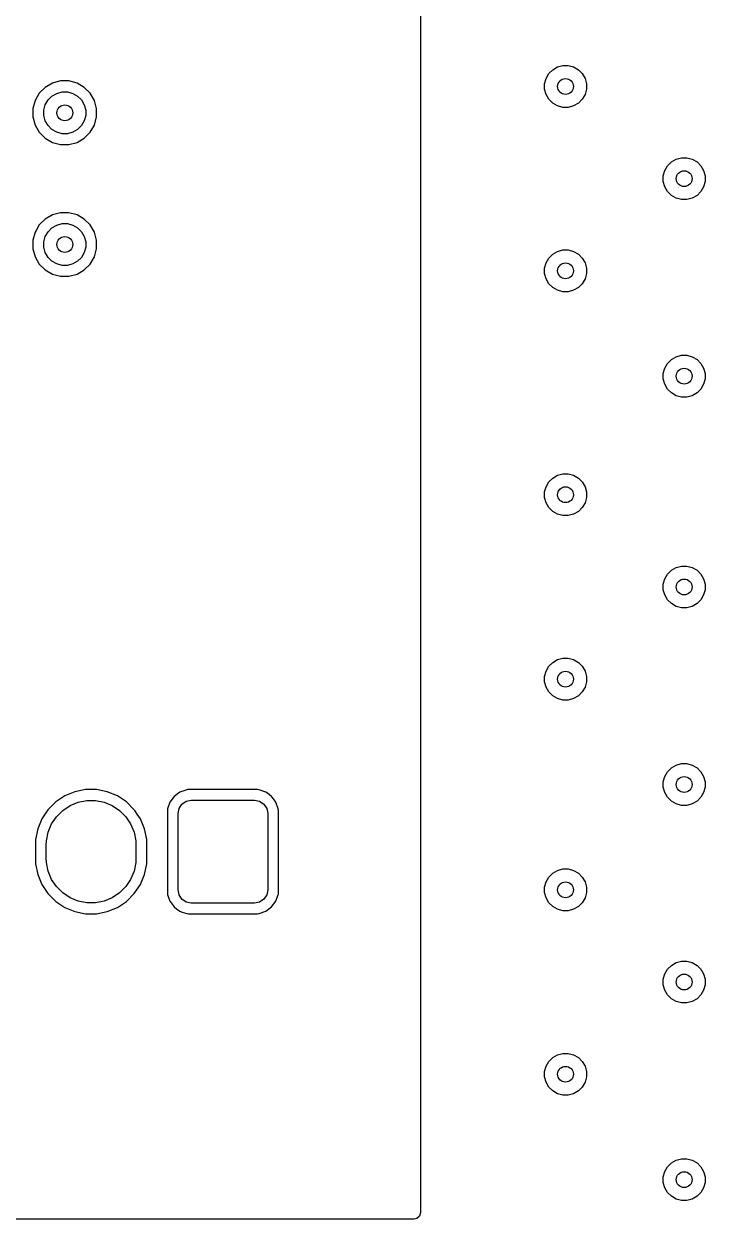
# Model space of a CAD drawing. Extents: x 0.98 to 8.09, y -3.46 to -0.83.
# Drawn here: x 7.027 to 7.535, y -3.465 to -2.571 of the extents above; entities that cross this region are included whole.
import ezdxf

# ---------------------------------------------------------------- set-up
doc = ezdxf.new("R2010")
doc.units = 0
doc.header["$MEASUREMENT"] = 0
doc.layers.add('BLACK', color=7, linetype='CONTINUOUS')

msp = doc.modelspace()

# ---------------------------------------------------------------- linework, layer by layer
at = {"layer": 'BLACK', "linetype": 'CONTINUOUS'}
for p, q in [((7.32283, -2.4852), (7.32283, -3.45967)), ((7.41861, -2.60852), (7.42152, -2.60562)), ((7.42152, -2.60562), (7.42508, -2.60356)), ((7.42508, -2.60356), (7.42905, -2.6025)), ((7.42905, -2.6025), (7.43316, -2.6025)), ((7.43316, -2.6025), (7.43713, -2.60356)), ((7.43713, -2.60356), (7.44069, -2.60562)), ((7.44069, -2.60562), (7.4436, -2.60852)), ((7.04791, -2.61565), (7.04249, -2.61878)), ((7.05396, -2.61403), (7.04791, -2.61565)), ((7.04791, -2.61565), (7.04791, -2.61565)), ((7.04791, -2.61565), (7.04791, -2.61565)), ((7.06022, -2.61403), (7.05396, -2.61403)), ((7.06626, -2.61565), (7.06022, -2.61403)), ((7.07168, -2.61878), (7.06626, -2.61565)), ((7.41549, -2.61605), (7.41655, -2.61208)), ((7.41549, -2.62017), (7.41549, -2.61605)), ((7.41655, -2.61208), (7.41861, -2.60852)), ((7.4436, -2.60852), (7.44565, -2.61208)), ((7.44565, -2.61208), (7.44672, -2.61605)), ((7.44672, -2.61605), (7.44672, -2.62017)), ((7.03807, -2.6232), (7.03494, -2.62862)), ((7.04249, -2.61878), (7.03807, -2.6232)), ((7.03807, -2.6232), (7.03807, -2.6232)), ((7.04249, -2.61878), (7.04249, -2.61878)), ((7.04459, -2.62821), (7.0475, -2.6253)), ((7.0475, -2.6253), (7.05106, -2.62325)), ((7.05106, -2.62325), (7.05503, -2.62218)), ((7.05503, -2.62218), (7.05914, -2.62218)), ((7.05914, -2.62218), (7.06311, -2.62325)), ((7.06311, -2.62325), (7.06667, -2.6253)), ((7.06667, -2.6253), (7.06958, -2.62821)), ((7.07611, -2.6232), (7.07168, -2.61878)), ((7.07923, -2.62862), (7.07611, -2.6232)), ((7.41655, -2.62414), (7.41549, -2.62017)), ((7.41861, -2.6277), (7.41655, -2.62414)), ((7.44565, -2.62414), (7.4436, -2.6277)), ((7.44672, -2.62017), (7.44565, -2.62414)), ((7.03494, -2.62862), (7.03332, -2.63467)), ((7.03332, -2.63467), (7.03332, -2.64092)), ((7.04147, -2.63574), (7.04254, -2.63177)), ((7.04254, -2.63177), (7.04459, -2.62821)), ((7.06958, -2.62821), (7.07164, -2.63177)), ((7.07164, -2.63177), (7.0727, -2.63574)), ((7.08085, -2.63467), (7.07923, -2.62862)), ((7.08085, -2.64092), (7.08085, -2.63467)), ((7.42152, -2.6306), (7.41861, -2.6277)), ((7.42508, -2.63266), (7.42152, -2.6306)), ((7.42905, -2.63372), (7.42508, -2.63266)), ((7.43316, -2.63372), (7.42905, -2.63372)), ((7.43713, -2.63266), (7.43316, -2.63372)), ((7.44069, -2.6306), (7.43713, -2.63266)), ((7.4436, -2.6277), (7.44069, -2.6306)), ((7.03332, -2.64092), (7.03494, -2.64697)), ((7.04147, -2.63985), (7.04147, -2.63574)), ((7.04254, -2.64382), (7.04147, -2.63985)), ((7.04459, -2.64738), (7.04254, -2.64382)), ((7.07164, -2.64382), (7.06958, -2.64738)), ((7.0727, -2.63985), (7.07164, -2.64382)), ((7.0727, -2.63574), (7.0727, -2.63985)), ((7.07923, -2.64697), (7.08085, -2.64092)), ((7.03494, -2.64697), (7.03807, -2.65239)), ((7.03807, -2.65239), (7.04249, -2.65681)), ((7.0475, -2.65029), (7.04459, -2.64738)), ((7.05106, -2.65234), (7.0475, -2.65029)), ((7.05503, -2.65341), (7.05106, -2.65234)), ((7.06311, -2.65234), (7.05914, -2.65341)), ((7.06667, -2.65029), (7.06311, -2.65234)), ((7.06958, -2.64738), (7.06667, -2.65029)), ((7.07168, -2.65681), (7.07611, -2.65239)), ((7.07611, -2.65239), (7.07923, -2.64697)), ((7.04249, -2.65681), (7.04791, -2.65994)), ((7.04791, -2.65994), (7.05396, -2.66156)), ((7.05396, -2.66156), (7.05396, -2.66156)), ((7.05396, -2.66156), (7.06022, -2.66156)), ((7.05914, -2.65341), (7.05503, -2.65341)), ((7.06022, -2.66156), (7.06626, -2.65994)), ((7.06022, -2.66156), (7.06022, -2.66156)), ((7.06626, -2.65994), (7.07168, -2.65681)), ((7.50514, -2.68098), (7.50719, -2.67742)), ((7.50719, -2.67742), (7.5101, -2.67451)), ((7.5101, -2.67451), (7.51366, -2.67246)), ((7.51366, -2.67246), (7.51763, -2.67139)), ((7.51763, -2.67139), (7.52174, -2.67139)), ((7.52174, -2.67139), (7.52571, -2.67246)), ((7.52571, -2.67246), (7.52927, -2.67451)), ((7.52927, -2.67451), (7.53218, -2.67742)), ((7.53218, -2.67742), (7.53423, -2.68098)), ((7.50407, -2.68495), (7.50514, -2.68098)), ((7.50407, -2.68906), (7.50407, -2.68495)), ((7.53423, -2.68098), (7.5353, -2.68495)), ((7.5353, -2.68495), (7.5353, -2.68906)), ((7.50514, -2.69303), (7.50407, -2.68906)), ((7.50719, -2.69659), (7.50514, -2.69303)), ((7.5101, -2.6995), (7.50719, -2.69659)), ((7.53218, -2.69659), (7.52927, -2.6995)), ((7.53423, -2.69303), (7.53218, -2.69659)), ((7.5353, -2.68906), (7.53423, -2.69303)), ((7.51366, -2.70156), (7.5101, -2.6995)), ((7.51763, -2.70262), (7.51366, -2.70156)), ((7.52174, -2.70262), (7.51763, -2.70262)), ((7.52571, -2.70156), (7.52174, -2.70262)), ((7.52927, -2.6995), (7.52571, -2.70156)), ((7.04791, -2.71407), (7.04249, -2.7172)), ((7.05396, -2.71245), (7.04791, -2.71407)), ((7.04791, -2.71407), (7.04791, -2.71407)), ((7.04791, -2.71407), (7.04791, -2.71407)), ((7.06022, -2.71245), (7.05396, -2.71245)), ((7.06626, -2.71407), (7.06022, -2.71245)), ((7.07168, -2.7172), (7.06626, -2.71407)), ((7.03807, -2.72163), (7.03571, -2.72571)), ((7.04249, -2.7172), (7.03807, -2.72163)), ((7.03807, -2.72163), (7.03807, -2.72163)), ((7.04249, -2.7172), (7.04249, -2.7172)), ((7.04459, -2.72663), (7.0475, -2.72373)), ((7.0475, -2.72373), (7.05106, -2.72167)), ((7.05106, -2.72167), (7.05503, -2.72061)), ((7.05503, -2.72061), (7.05914, -2.72061)), ((7.05914, -2.72061), (7.06311, -2.72167)), ((7.06311, -2.72167), (7.06667, -2.72373)), ((7.06667, -2.72373), (7.06958, -2.72663)), ((7.07611, -2.72163), (7.07168, -2.7172)), ((7.07923, -2.72705), (7.07611, -2.72163)), ((7.03494, -2.72705), (7.03332, -2.73309)), ((7.03332, -2.73309), (7.03332, -2.73935)), ((7.03571, -2.72571), (7.03494, -2.72705)), ((7.04147, -2.73416), (7.04254, -2.73019)), ((7.04254, -2.73019), (7.04459, -2.72663)), ((7.06958, -2.72663), (7.07164, -2.73019)), ((7.07164, -2.73019), (7.0727, -2.73416)), ((7.08085, -2.73309), (7.07923, -2.72705)), ((7.08085, -2.73935), (7.08085, -2.73309)), ((7.03332, -2.73935), (7.03494, -2.74539)), ((7.04147, -2.73828), (7.04147, -2.73416)), ((7.04254, -2.74225), (7.04147, -2.73828)), ((7.0727, -2.73828), (7.07164, -2.74225)), ((7.0727, -2.73416), (7.0727, -2.73828)), ((7.07923, -2.74539), (7.08085, -2.73935)), ((7.42152, -2.74341), (7.42508, -2.74136)), ((7.42508, -2.74136), (7.42905, -2.74029)), ((7.42905, -2.74029), (7.43316, -2.74029)), ((7.43316, -2.74029), (7.43713, -2.74136)), ((7.43713, -2.74136), (7.44069, -2.74341)), ((7.03494, -2.74539), (7.03807, -2.75081)), ((7.03807, -2.75081), (7.04249, -2.75524)), ((7.04459, -2.74581), (7.04254, -2.74225)), ((7.0475, -2.74871), (7.04459, -2.74581)), ((7.05106, -2.75077), (7.0475, -2.74871)), ((7.05503, -2.75183), (7.05106, -2.75077)), ((7.06311, -2.75077), (7.05914, -2.75183)), ((7.06667, -2.74871), (7.06311, -2.75077)), ((7.06958, -2.74581), (7.06667, -2.74871)), ((7.07164, -2.74225), (7.06958, -2.74581)), ((7.07168, -2.75524), (7.07611, -2.75081)), ((7.07611, -2.75081), (7.07923, -2.74539)), ((7.41549, -2.75385), (7.41655, -2.74988)), ((7.41655, -2.74988), (7.41861, -2.74632)), ((7.41861, -2.74632), (7.42152, -2.74341)), ((7.44069, -2.74341), (7.4436, -2.74632)), ((7.4436, -2.74632), (7.44565, -2.74988)), ((7.44565, -2.74988), (7.44672, -2.75385)), ((7.04249, -2.75524), (7.04791, -2.75837)), ((7.04791, -2.75837), (7.05396, -2.75999)), ((7.05914, -2.75183), (7.05503, -2.75183)), ((7.06022, -2.75999), (7.06626, -2.75837)), ((7.06626, -2.75837), (7.07168, -2.75524)), ((7.41549, -2.75796), (7.41549, -2.75385)), ((7.41655, -2.76193), (7.41549, -2.75796)), ((7.44672, -2.75796), (7.44565, -2.76193)), ((7.44672, -2.75385), (7.44672, -2.75796)), ((7.05396, -2.75999), (7.05396, -2.75999)), ((7.05396, -2.75999), (7.06022, -2.75999)), ((7.06022, -2.75999), (7.06022, -2.75999)), ((7.41861, -2.76549), (7.41655, -2.76193)), ((7.42152, -2.7684), (7.41861, -2.76549)), ((7.42508, -2.77045), (7.42152, -2.7684)), ((7.44069, -2.7684), (7.43713, -2.77045)), ((7.4436, -2.76549), (7.44069, -2.7684)), ((7.44565, -2.76193), (7.4436, -2.76549)), ((7.42905, -2.77152), (7.42508, -2.77045)), ((7.43316, -2.77152), (7.42905, -2.77152)), ((7.43713, -2.77045), (7.43316, -2.77152)), ((7.50719, -2.82506), (7.5101, -2.82215)), ((7.5101, -2.82215), (7.51366, -2.8201)), ((7.51366, -2.8201), (7.51763, -2.81903)), ((7.51763, -2.81903), (7.52174, -2.81903)), ((7.52174, -2.81903), (7.52571, -2.8201)), ((7.52571, -2.8201), (7.52927, -2.82215)), ((7.52927, -2.82215), (7.53218, -2.82506)), ((7.50407, -2.83259), (7.50514, -2.82862)), ((7.50514, -2.82862), (7.50719, -2.82506)), ((7.53218, -2.82506), (7.53423, -2.82862)), ((7.53423, -2.82862), (7.5353, -2.83259)), ((7.50407, -2.8367), (7.50407, -2.83259)), ((7.50514, -2.84067), (7.50407, -2.8367)), ((7.5353, -2.8367), (7.53423, -2.84067)), ((7.5353, -2.83259), (7.5353, -2.8367)), ((7.50719, -2.84423), (7.50514, -2.84067)), ((7.5101, -2.84714), (7.50719, -2.84423)), ((7.51366, -2.84919), (7.5101, -2.84714)), ((7.51763, -2.85026), (7.51366, -2.84919)), ((7.52571, -2.84919), (7.52174, -2.85026)), ((7.52927, -2.84714), (7.52571, -2.84919)), ((7.53218, -2.84423), (7.52927, -2.84714)), ((7.53423, -2.84067), (7.53218, -2.84423)), ((7.52174, -2.85026), (7.51763, -2.85026)), ((7.41861, -2.91364), (7.42152, -2.91073)), ((7.42152, -2.91073), (7.42508, -2.90868)), ((7.42508, -2.90868), (7.42905, -2.90762)), ((7.42905, -2.90762), (7.43316, -2.90762)), ((7.43316, -2.90762), (7.43713, -2.90868)), ((7.43713, -2.90868), (7.44069, -2.91073)), ((7.44069, -2.91073), (7.4436, -2.91364)), ((7.41549, -2.92117), (7.41655, -2.9172)), ((7.41655, -2.9172), (7.41861, -2.91364)), ((7.4436, -2.91364), (7.44565, -2.9172)), ((7.44565, -2.9172), (7.44672, -2.92117)), ((7.41549, -2.92528), (7.41549, -2.92117)), ((7.41655, -2.92925), (7.41549, -2.92528)), ((7.41861, -2.93282), (7.41655, -2.92925)), ((7.44565, -2.92925), (7.4436, -2.93282)), ((7.44672, -2.92528), (7.44565, -2.92925)), ((7.44672, -2.92117), (7.44672, -2.92528)), ((7.42152, -2.93572), (7.41861, -2.93282)), ((7.42508, -2.93778), (7.42152, -2.93572)), ((7.42905, -2.93884), (7.42508, -2.93778)), ((7.43713, -2.93778), (7.43316, -2.93884)), ((7.44069, -2.93572), (7.43713, -2.93778)), ((7.4436, -2.93282), (7.44069, -2.93572)), ((7.43316, -2.93884), (7.42905, -2.93884)), ((7.50514, -2.9861), (7.50719, -2.98254)), ((7.50719, -2.98254), (7.5101, -2.97963)), ((7.5101, -2.97963), (7.51366, -2.97758)), ((7.51366, -2.97758), (7.51763, -2.97651)), ((7.51763, -2.97651), (7.52174, -2.97651)), ((7.52174, -2.97651), (7.52571, -2.97758)), ((7.52571, -2.97758), (7.52927, -2.97963)), ((7.52927, -2.97963), (7.53218, -2.98254)), ((7.53218, -2.98254), (7.53423, -2.9861)), ((7.50407, -2.99007), (7.50514, -2.9861)), ((7.50407, -2.99418), (7.50407, -2.99007)), ((7.53423, -2.9861), (7.5353, -2.99007)), ((7.5353, -2.99007), (7.5353, -2.99418)), ((7.50514, -2.99815), (7.50407, -2.99418)), ((7.50719, -3.00171), (7.50514, -2.99815)), ((7.53423, -2.99815), (7.53218, -3.00171)), ((7.5353, -2.99418), (7.53423, -2.99815)), ((7.5101, -3.00462), (7.50719, -3.00171)), ((7.51366, -3.00668), (7.5101, -3.00462)), ((7.51763, -3.00774), (7.51366, -3.00668)), ((7.52174, -3.00774), (7.51763, -3.00774)), ((7.52571, -3.00668), (7.52174, -3.00774)), ((7.52927, -3.00462), (7.52571, -3.00668)), ((7.53218, -3.00171), (7.52927, -3.00462)), ((7.42508, -3.04647), (7.42905, -3.04541)), ((7.42905, -3.04541), (7.43316, -3.04541)), ((7.43316, -3.04541), (7.43713, -3.04647)), ((7.41655, -3.055), (7.41861, -3.05144)), ((7.41861, -3.05144), (7.42152, -3.04853)), ((7.42152, -3.04853), (7.42508, -3.04647)), ((7.43713, -3.04647), (7.44069, -3.04853)), ((7.44069, -3.04853), (7.4436, -3.05144)), ((7.4436, -3.05144), (7.44565, -3.055)), ((7.41549, -3.05897), (7.41655, -3.055)), ((7.41549, -3.06308), (7.41549, -3.05897)), ((7.41655, -3.06705), (7.41549, -3.06308)), ((7.44565, -3.055), (7.44672, -3.05897)), ((7.44672, -3.06308), (7.44565, -3.06705)), ((7.44672, -3.05897), (7.44672, -3.06308)), ((7.41861, -3.07061), (7.41655, -3.06705)), ((7.42152, -3.07352), (7.41861, -3.07061)), ((7.4436, -3.07061), (7.44069, -3.07352)), ((7.44565, -3.06705), (7.4436, -3.07061)), ((7.42508, -3.07557), (7.42152, -3.07352)), ((7.42905, -3.07664), (7.42508, -3.07557)), ((7.43316, -3.07664), (7.42905, -3.07664)), ((7.43713, -3.07557), (7.43316, -3.07664)), ((7.44069, -3.07352), (7.43713, -3.07557)), ((7.5101, -3.12727), (7.51366, -3.12521)), ((7.51366, -3.12521), (7.51763, -3.12415)), ((7.51763, -3.12415), (7.52174, -3.12415)), ((7.52174, -3.12415), (7.52571, -3.12521)), ((7.52571, -3.12521), (7.52927, -3.12727)), ((7.50407, -3.13771), (7.50514, -3.13374)), ((7.50514, -3.13374), (7.50719, -3.13018)), ((7.50719, -3.13018), (7.5101, -3.12727)), ((7.52927, -3.12727), (7.53218, -3.13018)), ((7.53218, -3.13018), (7.53423, -3.13374)), ((7.53423, -3.13374), (7.5353, -3.13771)), ((7.07269, -3.14356), (7.06467, -3.14515)), ((7.08086, -3.14356), (7.07269, -3.14356)), ((7.07269, -3.14356), (7.07269, -3.14356)), ((7.08887, -3.14515), (7.08086, -3.14356)), ((7.08086, -3.14356), (7.08086, -3.14356)), ((7.14822, -3.14367), (7.14313, -3.14545)), ((7.14876, -3.14362), (7.14822, -3.14367)), ((7.14822, -3.14367), (7.14822, -3.14367)), ((7.14822, -3.14367), (7.14822, -3.14367)), ((7.14942, -3.14356), (7.14876, -3.14362)), ((7.20097, -3.14356), (7.14942, -3.14356)), ((7.20218, -3.14367), (7.20097, -3.14356)), ((7.20726, -3.14545), (7.20218, -3.14367)), ((7.50407, -3.14182), (7.50407, -3.13771)), ((7.50514, -3.14579), (7.50407, -3.14182)), ((7.5353, -3.14182), (7.53423, -3.14579)), ((7.5353, -3.13771), (7.5353, -3.14182)), ((7.05033, -3.15282), (7.04455, -3.15859)), ((7.05712, -3.14828), (7.05033, -3.15282)), ((7.05033, -3.15282), (7.05033, -3.15282)), ((7.06467, -3.14515), (7.05712, -3.14828)), ((7.05712, -3.14828), (7.05712, -3.14828)), ((7.06467, -3.14515), (7.06467, -3.14515)), ((7.06706, -3.15302), (7.07349, -3.15174)), ((7.07349, -3.15174), (7.08005, -3.15174)), ((7.08005, -3.15174), (7.08649, -3.15302)), ((7.09642, -3.14828), (7.08887, -3.14515)), ((7.08887, -3.14515), (7.08887, -3.14515)), ((7.10322, -3.15282), (7.09642, -3.14828)), ((7.09642, -3.14828), (7.09642, -3.14828)), ((7.10899, -3.15859), (7.10322, -3.15282)), ((7.10322, -3.15282), (7.10322, -3.15282)), ((7.1388, -3.14864), (7.1356, -3.15298)), ((7.14313, -3.14545), (7.1388, -3.14864)), ((7.14462, -3.15446), (7.14781, -3.15232)), ((7.14781, -3.15232), (7.15157, -3.15157)), ((7.15157, -3.15157), (7.19882, -3.15157)), ((7.19882, -3.15157), (7.20259, -3.15232)), ((7.20259, -3.15232), (7.20578, -3.15446)), ((7.20842, -3.1463), (7.20726, -3.14545)), ((7.20726, -3.14545), (7.20726, -3.14545)), ((7.21159, -3.14864), (7.20842, -3.1463)), ((7.21286, -3.15037), (7.21159, -3.14864)), ((7.21479, -3.15298), (7.21286, -3.15037)), ((7.50719, -3.14935), (7.50514, -3.14579)), ((7.5101, -3.15226), (7.50719, -3.14935)), ((7.51366, -3.15431), (7.5101, -3.15226)), ((7.52927, -3.15226), (7.52571, -3.15431)), ((7.53218, -3.14935), (7.52927, -3.15226)), ((7.53423, -3.14579), (7.53218, -3.14935)), ((7.04455, -3.15859), (7.04001, -3.16539)), ((7.04455, -3.15859), (7.04455, -3.15859)), ((7.0509, -3.16381), (7.05554, -3.15917)), ((7.05554, -3.15917), (7.061, -3.15553)), ((7.061, -3.15553), (7.06706, -3.15302)), ((7.08649, -3.15302), (7.09255, -3.15553)), ((7.09255, -3.15553), (7.098, -3.15917)), ((7.098, -3.15917), (7.10264, -3.16381)), ((7.10944, -3.15927), (7.10899, -3.15859)), ((7.11118, -3.16186), (7.10944, -3.15927)), ((7.11353, -3.16539), (7.11118, -3.16186)), ((7.13383, -3.15806), (7.13371, -3.15927)), ((7.13371, -3.15927), (7.13371, -3.22066)), ((7.1356, -3.15298), (7.13383, -3.15806)), ((7.13383, -3.15806), (7.13383, -3.15806)), ((7.14173, -3.16142), (7.14248, -3.15765)), ((7.14173, -3.2185), (7.14173, -3.16142)), ((7.14248, -3.15765), (7.14462, -3.15446)), ((7.20578, -3.15446), (7.20791, -3.15765)), ((7.20791, -3.15765), (7.20866, -3.16142)), ((7.20866, -3.16142), (7.20866, -3.2185)), ((7.21657, -3.15806), (7.21479, -3.15298)), ((7.21668, -3.15927), (7.21657, -3.15806)), ((7.21668, -3.22066), (7.21668, -3.15927)), ((7.51763, -3.15538), (7.51366, -3.15431)), ((7.52174, -3.15538), (7.51763, -3.15538)), ((7.52571, -3.15431), (7.52174, -3.15538)), ((7.04001, -3.16539), (7.03688, -3.17294)), ((7.04001, -3.16539), (7.04001, -3.16539)), ((7.04475, -3.17533), (7.04726, -3.16926)), ((7.04726, -3.16926), (7.0509, -3.16381)), ((7.10264, -3.16381), (7.10628, -3.16926)), ((7.10628, -3.16926), (7.1088, -3.17533)), ((7.11666, -3.17294), (7.11353, -3.16539)), ((7.11353, -3.16539), (7.11353, -3.16539)), ((7.11353, -3.16539), (7.11353, -3.16539)), ((7.03688, -3.17294), (7.03529, -3.18095)), ((7.03688, -3.17294), (7.03688, -3.17294)), ((7.04347, -3.18176), (7.04475, -3.17533)), ((7.1088, -3.17533), (7.11008, -3.18176)), ((7.11826, -3.18095), (7.11666, -3.17294)), ((7.03529, -3.18095), (7.03529, -3.19897)), ((7.04331, -3.18504), (7.04347, -3.18176)), ((7.04331, -3.19488), (7.04331, -3.18504)), ((7.11008, -3.18176), (7.11024, -3.18504)), ((7.11024, -3.18504), (7.11024, -3.19488)), ((7.11826, -3.19897), (7.11826, -3.18095)), ((7.04347, -3.19816), (7.04331, -3.19488)), ((7.11024, -3.19488), (7.11008, -3.19816)), ((7.03529, -3.19897), (7.03688, -3.20698)), ((7.04475, -3.2046), (7.04347, -3.19816)), ((7.04726, -3.21066), (7.04475, -3.2046)), ((7.1088, -3.2046), (7.10628, -3.21066)), ((7.11008, -3.19816), (7.1088, -3.2046)), ((7.11666, -3.20698), (7.11826, -3.19897)), ((7.41861, -3.20892), (7.42152, -3.20601)), ((7.42152, -3.20601), (7.42508, -3.20395)), ((7.42508, -3.20395), (7.42905, -3.20289)), ((7.42905, -3.20289), (7.43316, -3.20289)), ((7.43316, -3.20289), (7.43713, -3.20395)), ((7.43713, -3.20395), (7.44069, -3.20601)), ((7.44069, -3.20601), (7.4436, -3.20892)), ((7.03688, -3.20698), (7.03688, -3.20698)), ((7.03688, -3.20698), (7.04001, -3.21453)), ((7.04001, -3.21453), (7.04001, -3.21453)), ((7.04001, -3.21453), (7.04455, -3.22133)), ((7.0509, -3.21611), (7.04726, -3.21066)), ((7.10628, -3.21066), (7.10264, -3.21611)), ((7.10899, -3.22133), (7.11353, -3.21453)), ((7.11353, -3.21453), (7.11666, -3.20698)), ((7.41549, -3.21645), (7.41655, -3.21248)), ((7.41655, -3.21248), (7.41861, -3.20892)), ((7.4436, -3.20892), (7.44565, -3.21248)), ((7.44565, -3.21248), (7.44672, -3.21645)), ((7.04455, -3.22133), (7.04455, -3.22133)), ((7.04455, -3.22133), (7.05033, -3.2271)), ((7.05554, -3.22075), (7.0509, -3.21611)), ((7.061, -3.22439), (7.05554, -3.22075)), ((7.06706, -3.22691), (7.061, -3.22439)), ((7.09255, -3.22439), (7.08649, -3.22691)), ((7.098, -3.22075), (7.09255, -3.22439)), ((7.10264, -3.21611), (7.098, -3.22075)), ((7.10322, -3.2271), (7.10899, -3.22133)), ((7.13371, -3.22066), (7.13371, -3.22066)), ((7.13371, -3.22066), (7.13383, -3.22186)), ((7.13383, -3.22186), (7.13383, -3.22186)), ((7.13383, -3.22186), (7.13383, -3.22186)), ((7.13383, -3.22186), (7.13436, -3.22339)), ((7.13436, -3.22339), (7.1356, -3.22694)), ((7.14248, -3.22227), (7.14173, -3.2185)), ((7.14462, -3.22546), (7.14248, -3.22227)), ((7.20791, -3.22227), (7.20578, -3.22546)), ((7.20866, -3.2185), (7.20791, -3.22227)), ((7.21479, -3.22694), (7.21603, -3.22339)), ((7.21603, -3.22339), (7.21657, -3.22186)), ((7.21657, -3.22186), (7.21659, -3.22163)), ((7.21657, -3.22186), (7.21657, -3.22186)), ((7.21659, -3.22163), (7.21668, -3.22066)), ((7.41549, -3.22056), (7.41549, -3.21645)), ((7.41655, -3.22453), (7.41549, -3.22056)), ((7.44672, -3.22056), (7.44565, -3.22453)), ((7.44672, -3.21645), (7.44672, -3.22056)), ((7.05033, -3.2271), (7.05033, -3.2271)), ((7.05033, -3.2271), (7.05712, -3.23164)), ((7.05712, -3.23164), (7.05712, -3.23164)), ((7.05712, -3.23164), (7.05712, -3.23164)), ((7.05712, -3.23164), (7.06467, -3.23477)), ((7.07349, -3.22819), (7.06706, -3.22691)), ((7.08005, -3.22819), (7.07349, -3.22819)), ((7.08649, -3.22691), (7.08005, -3.22819)), ((7.08887, -3.23477), (7.09642, -3.23164)), ((7.09642, -3.23164), (7.10322, -3.2271)), ((7.1356, -3.22694), (7.13572, -3.2271)), ((7.13572, -3.2271), (7.1388, -3.23128)), ((7.1388, -3.23128), (7.14065, -3.23264)), ((7.14065, -3.23264), (7.14313, -3.23447)), ((7.14781, -3.2276), (7.14462, -3.22546)), ((7.15157, -3.22835), (7.14781, -3.2276)), ((7.19882, -3.22835), (7.15157, -3.22835)), ((7.20259, -3.2276), (7.19882, -3.22835)), ((7.20578, -3.22546), (7.20259, -3.2276)), ((7.20726, -3.23447), (7.21159, -3.23128)), ((7.21159, -3.23128), (7.21479, -3.22694)), ((7.41861, -3.22809), (7.41655, -3.22453)), ((7.42152, -3.231), (7.41861, -3.22809)), ((7.42508, -3.23305), (7.42152, -3.231)), ((7.42905, -3.23412), (7.42508, -3.23305)), ((7.43713, -3.23305), (7.43316, -3.23412)), ((7.44069, -3.231), (7.43713, -3.23305)), ((7.4436, -3.22809), (7.44069, -3.231)), ((7.44565, -3.22453), (7.4436, -3.22809)), ((7.06467, -3.23477), (7.07269, -3.23637)), ((7.07269, -3.23637), (7.07269, -3.23637)), ((7.07269, -3.23637), (7.07269, -3.23637)), ((7.07269, -3.23637), (7.08086, -3.23637)), ((7.08086, -3.23637), (7.08887, -3.23477)), ((7.08086, -3.23637), (7.08086, -3.23637)), ((7.14313, -3.23447), (7.14483, -3.23507)), ((7.14483, -3.23507), (7.14822, -3.23625)), ((7.14822, -3.23625), (7.14853, -3.23628)), ((7.14853, -3.23628), (7.14942, -3.23637)), ((7.14942, -3.23637), (7.20097, -3.23637)), ((7.20097, -3.23637), (7.20218, -3.23625)), ((7.20218, -3.23625), (7.20726, -3.23447)), ((7.43316, -3.23412), (7.42905, -3.23412)), ((7.50514, -3.28138), (7.50719, -3.27781)), ((7.50719, -3.27781), (7.5101, -3.27491)), ((7.5101, -3.27491), (7.51366, -3.27285)), ((7.51366, -3.27285), (7.51763, -3.27179)), ((7.51763, -3.27179), (7.52174, -3.27179)), ((7.52174, -3.27179), (7.52571, -3.27285)), ((7.52571, -3.27285), (7.52927, -3.27491)), ((7.52927, -3.27491), (7.53218, -3.27781)), ((7.53218, -3.27781), (7.53423, -3.28138)), ((7.50407, -3.28535), (7.50514, -3.28138)), ((7.50407, -3.28946), (7.50407, -3.28535)), ((7.53423, -3.28138), (7.5353, -3.28535)), ((7.5353, -3.28535), (7.5353, -3.28946)), ((7.50514, -3.29343), (7.50407, -3.28946)), ((7.50719, -3.29699), (7.50514, -3.29343)), ((7.53423, -3.29343), (7.53218, -3.29699)), ((7.5353, -3.28946), (7.53423, -3.29343)), ((7.5101, -3.2999), (7.50719, -3.29699)), ((7.51366, -3.30195), (7.5101, -3.2999)), ((7.51763, -3.30301), (7.51366, -3.30195)), ((7.52174, -3.30301), (7.51763, -3.30301)), ((7.52571, -3.30195), (7.52174, -3.30301)), ((7.52927, -3.2999), (7.52571, -3.30195)), ((7.53218, -3.29699), (7.52927, -3.2999)), ((7.41655, -3.35027), (7.41861, -3.34671)), ((7.41861, -3.34671), (7.42152, -3.34381)), ((7.42152, -3.34381), (7.42508, -3.34175)), ((7.42508, -3.34175), (7.42905, -3.34069)), ((7.42905, -3.34069), (7.43316, -3.34069)), ((7.43316, -3.34069), (7.43713, -3.34175)), ((7.43713, -3.34175), (7.44069, -3.34381)), ((7.44069, -3.34381), (7.4436, -3.34671)), ((7.4436, -3.34671), (7.44565, -3.35027)), ((7.41549, -3.35424), (7.41655, -3.35027)), ((7.41549, -3.35835), (7.41549, -3.35424)), ((7.41655, -3.36233), (7.41549, -3.35835)), ((7.44565, -3.35027), (7.44672, -3.35424)), ((7.44672, -3.35835), (7.44565, -3.36233)), ((7.44672, -3.35424), (7.44672, -3.35835)), ((7.41861, -3.36589), (7.41655, -3.36233)), ((7.42152, -3.36879), (7.41861, -3.36589)), ((7.4436, -3.36589), (7.44069, -3.36879)), ((7.44565, -3.36233), (7.4436, -3.36589)), ((7.42508, -3.37085), (7.42152, -3.36879)), ((7.42905, -3.37191), (7.42508, -3.37085)), ((7.43316, -3.37191), (7.42905, -3.37191)), ((7.43713, -3.37085), (7.43316, -3.37191)), ((7.44069, -3.36879), (7.43713, -3.37085)), ((7.5101, -3.42255), (7.51366, -3.42049)), ((7.51366, -3.42049), (7.51763, -3.41943)), ((7.51763, -3.41943), (7.52174, -3.41943)), ((7.52174, -3.41943), (7.52571, -3.42049)), ((7.52571, -3.42049), (7.52927, -3.42255)), ((7.50407, -3.43298), (7.50514, -3.42901)), ((7.50514, -3.42901), (7.50719, -3.42545)), ((7.50719, -3.42545), (7.5101, -3.42255)), ((7.52927, -3.42255), (7.53218, -3.42545)), ((7.53218, -3.42545), (7.53423, -3.42901)), ((7.53423, -3.42901), (7.5353, -3.43298)), ((7.50407, -3.43709), (7.50407, -3.43298)), ((7.50514, -3.44107), (7.50407, -3.43709)), ((7.5353, -3.43709), (7.53423, -3.44107)), ((7.5353, -3.43298), (7.5353, -3.43709)), ((7.50719, -3.44463), (7.50514, -3.44107)), ((7.5101, -3.44753), (7.50719, -3.44463)), ((7.51366, -3.44959), (7.5101, -3.44753)), ((7.52927, -3.44753), (7.52571, -3.44959)), ((7.53218, -3.44463), (7.52927, -3.44753)), ((7.53423, -3.44107), (7.53218, -3.44463)), ((7.51763, -3.45065), (7.51366, -3.44959)), ((7.52174, -3.45065), (7.51763, -3.45065)), ((7.52571, -3.44959), (7.52174, -3.45065)), ((7.31795, -3.46455), (3.02656, -3.46455)), ((7.31998, -3.46411), (7.31795, -3.46455)), ((7.32206, -3.4623), (7.31998, -3.46411)), ((7.32283, -3.45967), (7.32206, -3.4623))]:
    msp.add_line(p, q, dxfattribs=at)
at = {"layer": 'BLACK'}
for centre in [(7.4311, -2.61811), (7.05709, -2.6378), (7.51969, -2.68701), (7.05709, -2.73622), (7.4311, -2.75591), (7.51969, -2.83465), (7.4311, -2.92323), (7.51969, -2.99213), (7.4311, -3.06102), (7.51969, -3.13976), (7.4311, -3.2185), (7.51969, -3.2874), (7.4311, -3.3563), (7.51969, -3.43504)]:
    msp.add_circle(centre, 0.00591, dxfattribs=at)

doc.saveas('drawing.dxf')
